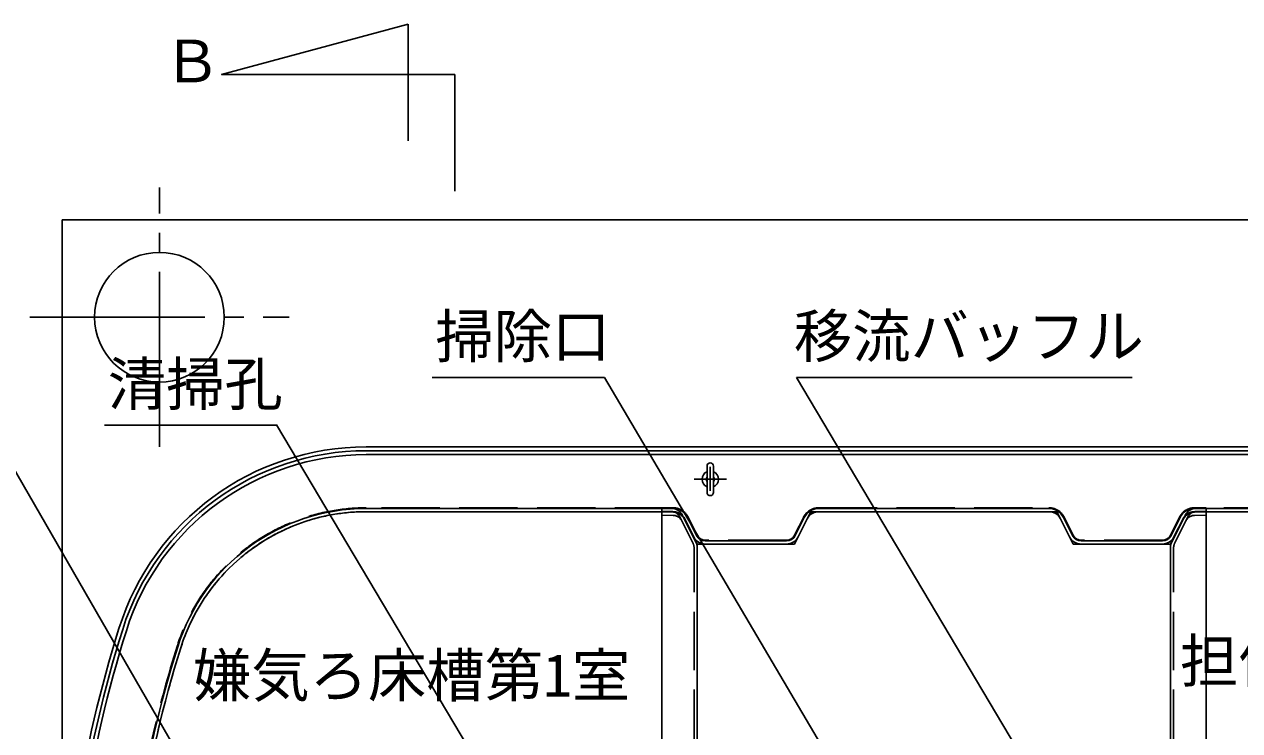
# Model space of a CAD drawing. Units: millimetres, scale not verified. Extents: x -11715 to 8910, y -9164 to 6308.
# Drawn here: x -6113 to -4237, y 1187 to 2277 of the extents above; entities that cross this region are included whole.
import ezdxf
from ezdxf.enums import TextEntityAlignment as Align

# ---------------------------------------------------------------- set-up
doc = ezdxf.new("R2010")
doc.units = ezdxf.units.MM
doc.header["$LTSCALE"] = 30
for name, pattern in [('CHAIN1', [8, 5, -1, 1, -1]), ('CHAIN2', [12, 9, -1, 1, -1]), ('DASHED3', [4, 3, -1]), ('DOUBLE_CHAIN2', [12.8, 9, -1, 0.6, -0.6, 0.6, -1])]:
    doc.linetypes.add(name, pattern=pattern)
for name, color, linetype, lineweight in [('0-1_機器', 2, 'Continuous', 25), ('0-2_空気管', 3, 'Continuous', 25), ('0-D_文字', 7, 'Continuous', 25)]:
    doc.layers.add(name, color=color, linetype=linetype, lineweight=lineweight)
doc.styles.add('ＭＳ ゴシック', font='')
doc.styles.get('ＭＳ ゴシック').set_extended_font_data('MS Gothic')

msp = doc.modelspace()

# ---------------------------------------------------------------- linework, layer by layer
at = {"layer": '0-1_機器', "linetype": 'CHAIN2'}
for p, q in [((-5904.17, 1624.97), (-5904.17, 2024.97)), ((-6104.17, 1824.97), (-5704.17, 1824.97))]:
    msp.add_line(p, q, dxfattribs=at)
at = {"layer": '0-1_機器'}
for q in [(-6054.17, -425.03), (-3254.17, 1974.97)]:
    msp.add_line((-6054.17, 1974.97), q, dxfattribs=at)
msp.add_circle((-5904.17, 1824.97), 100, dxfattribs=at)
at = {"layer": '0-2_空気管'}
for p, q in [((-5520.24, 2276.86), (-5520.24, 2096.86)), ((-5448.24, 2019.69), (-5448.24, 2199.69)), ((-5585.08, 1624.97), (-3816.17, 1624.97)), ((-5585.08, 1618.97), (-3816.17, 1618.97)), ((-5585.08, 1612.97), (-3816.17, 1612.97)), ((-5059.17, 1554.72), (-5059.17, 1595.22)), ((-5049.17, 1554.72), (-5049.17, 1595.22)), ((-5111.53, 1529.97), (-5585.08, 1529.97)), ((-5111.53, 1524.97), (-5585.08, 1524.97)), ((-5129.32, 1530.78), (-5114.21, 1530.39)), ((-5129.32, 1524.76), (-5111.17, 1524.29)), ((-5129.17, 19.17), (-5129.17, 1530.78)), ((-5096.85, 1519.34), (-5076.28, 1478.19)), ((-4886.81, 1529.97), (-4531.53, 1529.97)), ((-4886.81, 1524.97), (-4531.53, 1524.97)), ((-4321.48, 1519.34), (-4342.06, 1478.19)), ((-4289.17, 1524.76), (-4307.17, 1524.29)), ((-4306.81, 1529.97), (-3931.53, 1529.97)), ((-3931.53, 1524.97), (-4306.81, 1524.97)), ((-4289.17, 1530.78), (-4304.12, 1530.39)), ((-4303.3, 1531), (-4289.17, 1531)), ((-4289.17, 1530.78), (-4289.17, 19.17)), ((-5079.7, 1486.03), (-5093.64, 1513.92)), ((-5075.22, 1488.26), (-5089.17, 1516.15)), ((-4923.11, 1488.26), (-4909.17, 1516.15)), ((-4904.7, 1513.92), (-4918.64, 1486.03)), ((-4499.7, 1486.03), (-4513.64, 1513.92)), ((-4509.17, 1516.15), (-4495.22, 1488.26)), ((-4343.11, 1488.26), (-4329.17, 1516.15)), ((-4324.69, 1513.92), (-4338.64, 1486.03)), ((-5074.17, 1474.97), (-5074.17, 74.97)), ((-4936.53, 1474.97), (-5065.14, 1474.97)), ((-4936.53, 1479.97), (-5061.81, 1479.97)), ((-4481.81, 1479.97), (-4356.53, 1479.97)), ((-4356.53, 1474.97), (-4481.81, 1474.97)), ((-4344.17, 1474.97), (-4344.17, 74.97))]:
    msp.add_line(p, q, dxfattribs=at)
at = {"layer": '0-2_空気管', "linetype": 'CHAIN1'}
for p, q in [((-5054.17, 1594.12), (-5054.17, 1557.13)), ((-5079.17, 1574.97), (-5029.17, 1574.97))]:
    msp.add_line(p, q, dxfattribs=at)
at = {"layer": '0-2_空気管', "linetype": 'DASHED3'}
for p, q in [((-5111.53, 1530.97), (-5585.08, 1530.97)), ((-5111.53, 1524.97), (-5585.08, 1524.97)), ((-5114.35, 1525.39), (-5129.17, 1525.78)), ((-5111.3, 1519.29), (-5129.17, 1519.76)), ((-4886.81, 1530.97), (-4531.53, 1530.97)), ((-4886.81, 1524.97), (-4531.53, 1524.97)), ((-4307.04, 1519.29), (-4289.17, 1519.76)), ((-3931.53, 1530.97), (-4306.81, 1530.97)), ((-3931.53, 1524.97), (-4306.81, 1524.97)), ((-4303.99, 1525.39), (-4289.17, 1525.78)), ((-5080.75, 1475.96), (-5101.32, 1517.1)), ((-5079.7, 1486.03), (-5093.64, 1513.92)), ((-5074.33, 1488.71), (-5088.27, 1516.6)), ((-4924.01, 1488.71), (-4910.06, 1516.6)), ((-4904.7, 1513.92), (-4918.64, 1486.03)), ((-4499.7, 1486.03), (-4513.64, 1513.92)), ((-4494.33, 1488.71), (-4508.27, 1516.6)), ((-4330.06, 1516.6), (-4344.01, 1488.71)), ((-4324.69, 1513.92), (-4338.64, 1486.03)), ((-4337.59, 1475.96), (-4317.01, 1517.1)), ((-5079.17, 80.7), (-5079.17, 1469.25)), ((-5074.17, 1474.97), (-5074.17, 1280.39)), ((-4936.53, 1480.97), (-5065.14, 1480.97)), ((-4936.53, 1474.97), (-5061.81, 1474.97)), ((-4356.53, 1480.97), (-4481.81, 1480.97)), ((-4356.53, 1474.97), (-4481.81, 1474.97)), ((-4344.17, 1474.97), (-4344.17, 1280.39)), ((-4339.17, 80.7), (-4339.17, 1469.25))]:
    msp.add_line(p, q, dxfattribs=at)
at = {"layer": '0-2_空気管', "linetype": 'DOUBLE_CHAIN2'}
for p, q in [((-4899.17, 1524.97), (-4904.7, 1513.92)), ((-4899.17, 1524.97), (-4886.81, 1524.97)), ((-4531.53, 1524.97), (-4519.17, 1524.97)), ((-4513.64, 1513.92), (-4519.17, 1524.97)), ((-4342.06, 1478.19), (-4344.17, 1473.97)), ((-4344.17, 1469.25), (-4344.17, 1473.97))]:
    msp.add_line(p, q, dxfattribs=at)
at = {"layer": '0-2_空気管'}
msp.add_lwpolyline([(-5448.24, 2199.69), (-5808.24, 2199.69), (-5520.24, 2276.86)], dxfattribs=at)
at = {"layer": '0-2_空気管', "linetype": 'DOUBLE_CHAIN2'}
for points in [[(-5061.81, 1474.97), (-5074.17, 1474.97), (-5079.7, 1486.03)], [(-4918.64, 1486.03), (-4924.17, 1474.97), (-4936.53, 1474.97)], [(-4481.81, 1474.97), (-4494.17, 1474.97), (-4499.7, 1486.03)], [(-4338.64, 1486.03), (-4344.17, 1474.97), (-4356.53, 1474.97)]]:
    msp.add_lwpolyline(points, dxfattribs=at)
at = {"layer": '0-2_空気管'}
for centre, radius, start, end in [((-5585.08, 1224.97), 400, 90, 162.542), ((-5585.08, 1224.97), 394, 90, 162.542), ((-5585.08, 1224.97), 388, 90, 162.542), ((-5054.17, 1595.22), 5, 0, 180), ((-5054.17, 1574.97), 12.75, 113.089, 246.911), ((-5054.17, 1574.97), 6, 146.443, 213.557), ((-5054.17, 1574.97), 12.75, 293.089, 66.911), ((-5054.17, 1574.97), 6, 326.443, 33.557), ((-5054.17, 1554.72), 5, 180, 0), ((-5585.08, 1224.97), 305, 90, 162.542), ((-5585.08, 1224.97), 300, 90, 162.542), ((-5114.74, 1510.39), 20, 26.564, 88.5), ((-5111.53, 1504.97), 25, 26.565, 90), ((-5111.53, 1504.97), 20, 26.565, 90), ((-5111.69, 1504.29), 20, 26.564, 88.5), ((-4886.81, 1504.97), 25, 90, 153.435), ((-4886.81, 1504.97), 20, 90, 153.435), ((-4531.53, 1504.97), 25, 26.565, 90), ((-4531.53, 1504.97), 20, 26.565, 90), ((-4306.81, 1504.97), 25, 90, 153.435), ((-4306.81, 1504.97), 20, 90, 153.435), ((-4306.65, 1504.29), 20, 91.5, 153.436), ((-4303.6, 1510.39), 20, 91.5, 153.436), ((-5061.81, 1494.97), 20, 206.565, 270), ((-5061.81, 1494.97), 15, 206.565, 270), ((-4936.53, 1494.97), 15, 270, 333.435), ((-4936.53, 1494.97), 20, 270, 333.435), ((-4481.81, 1494.97), 20, 206.565, 270), ((-4481.81, 1494.97), 15, 206.565, 270), ((-4356.53, 1494.97), 15, 270, 333.435), ((-4356.53, 1494.97), 20, 270, 333.435), ((-5094.17, 1469.25), 20, 0, 26.564), ((-4324.17, 1469.25), 20, 153.436, 180), ((-4154.17, 774.97), 1900, 162.542, 180), ((-4154.17, 774.97), 1894, 162.542, 180), ((-4154.17, 774.97), 1888, 162.542, 180), ((-4154.17, 774.97), 1805, 162.542, 180), ((-4154.17, 774.97), 1800, 162.542, 180)]:
    msp.add_arc(centre, radius, start, end, dxfattribs=at)
at = {"layer": '0-2_空気管', "linetype": 'DASHED3'}
for centre, radius, start, end in [((-5585.08, 1224.97), 306, 90, 162.542), ((-5585.08, 1224.97), 300, 90, 162.542), ((-5114.74, 1510.39), 15, 26.564, 88.5), ((-5111.53, 1504.97), 26, 26.565, 90), ((-5111.53, 1504.97), 20, 26.565, 90), ((-5111.69, 1504.29), 15, 26.564, 88.5), ((-4886.81, 1504.97), 26, 90, 153.435), ((-4886.81, 1504.97), 20, 90, 153.435), ((-4531.53, 1504.97), 26, 26.565, 90), ((-4531.53, 1504.97), 20, 26.565, 90), ((-4306.81, 1504.97), 26, 90, 153.435), ((-4306.81, 1504.97), 20, 90, 153.435), ((-4306.65, 1504.29), 15, 91.5, 153.436), ((-4303.6, 1510.39), 15, 91.5, 153.436), ((-5061.81, 1494.97), 20, 206.565, 270), ((-5061.81, 1494.97), 14, 206.565, 270), ((-4936.53, 1494.97), 14, 270, 333.435), ((-4936.53, 1494.97), 20, 270, 333.435), ((-4481.81, 1494.97), 20, 206.565, 270), ((-4481.81, 1494.97), 14, 206.565, 270), ((-4356.53, 1494.97), 14, 270, 333.435), ((-4356.53, 1494.97), 20, 270, 333.435), ((-5094.17, 1469.25), 15, 0, 26.564), ((-4324.17, 1469.25), 15, 153.436, 180), ((-4154.17, 774.97), 1806, 162.542, 180), ((-4154.17, 774.97), 1800, 162.542, 180)]:
    msp.add_arc(centre, radius, start, end, dxfattribs=at)
at = {"layer": '0-D_文字', "color": 3}
for p, q in [((-5217.42, 1731.96), (-5483.42, 1731.96)), ((-4671.38, 807.33), (-5217.42, 1731.96)), ((-4403.07, 1732.05), (-4921.07, 1732.05)), ((-4502.14, 1027.59), (-4921.07, 1732.05)), ((-5722.91, 1658.28), (-5988.91, 1658.28)), ((-5294.79, 937.89), (-5723.36, 1659.04))]:
    msp.add_line(p, q, dxfattribs=at)
msp.add_lwpolyline([(-5733.7, 906.24), (-6192.73, 1701.31), (-6710.73, 1701.31)], dxfattribs=at)

# ---------------------------------------------------------------- texts
at = {"layer": '0-2_空気管', "color": 4, "style": 'ＭＳ ゴシック'}
msp.add_text('Ｂ', height=65.98, dxfattribs=at).set_placement((-5898.85, 2167.46), align=Align.BOTTOM_LEFT)
at = {"layer": '0-D_文字', "color": 4, "style": 'ＭＳ ゴシック'}
for s, p in [('掃除口', (-5478.42, 1742.96)), ('移流バッフル', (-4925.07, 1743.05)), ('清掃孔', (-5983.91, 1669.28)), ('担体流動槽', (-4329.4, 1241.9)), ('嫌気ろ床槽第1室', (-5852.36, 1219.77))]:
    msp.add_text(s, height=65.98, dxfattribs=at).set_placement(p, align=Align.BOTTOM_LEFT)

doc.saveas('drawing.dxf')
